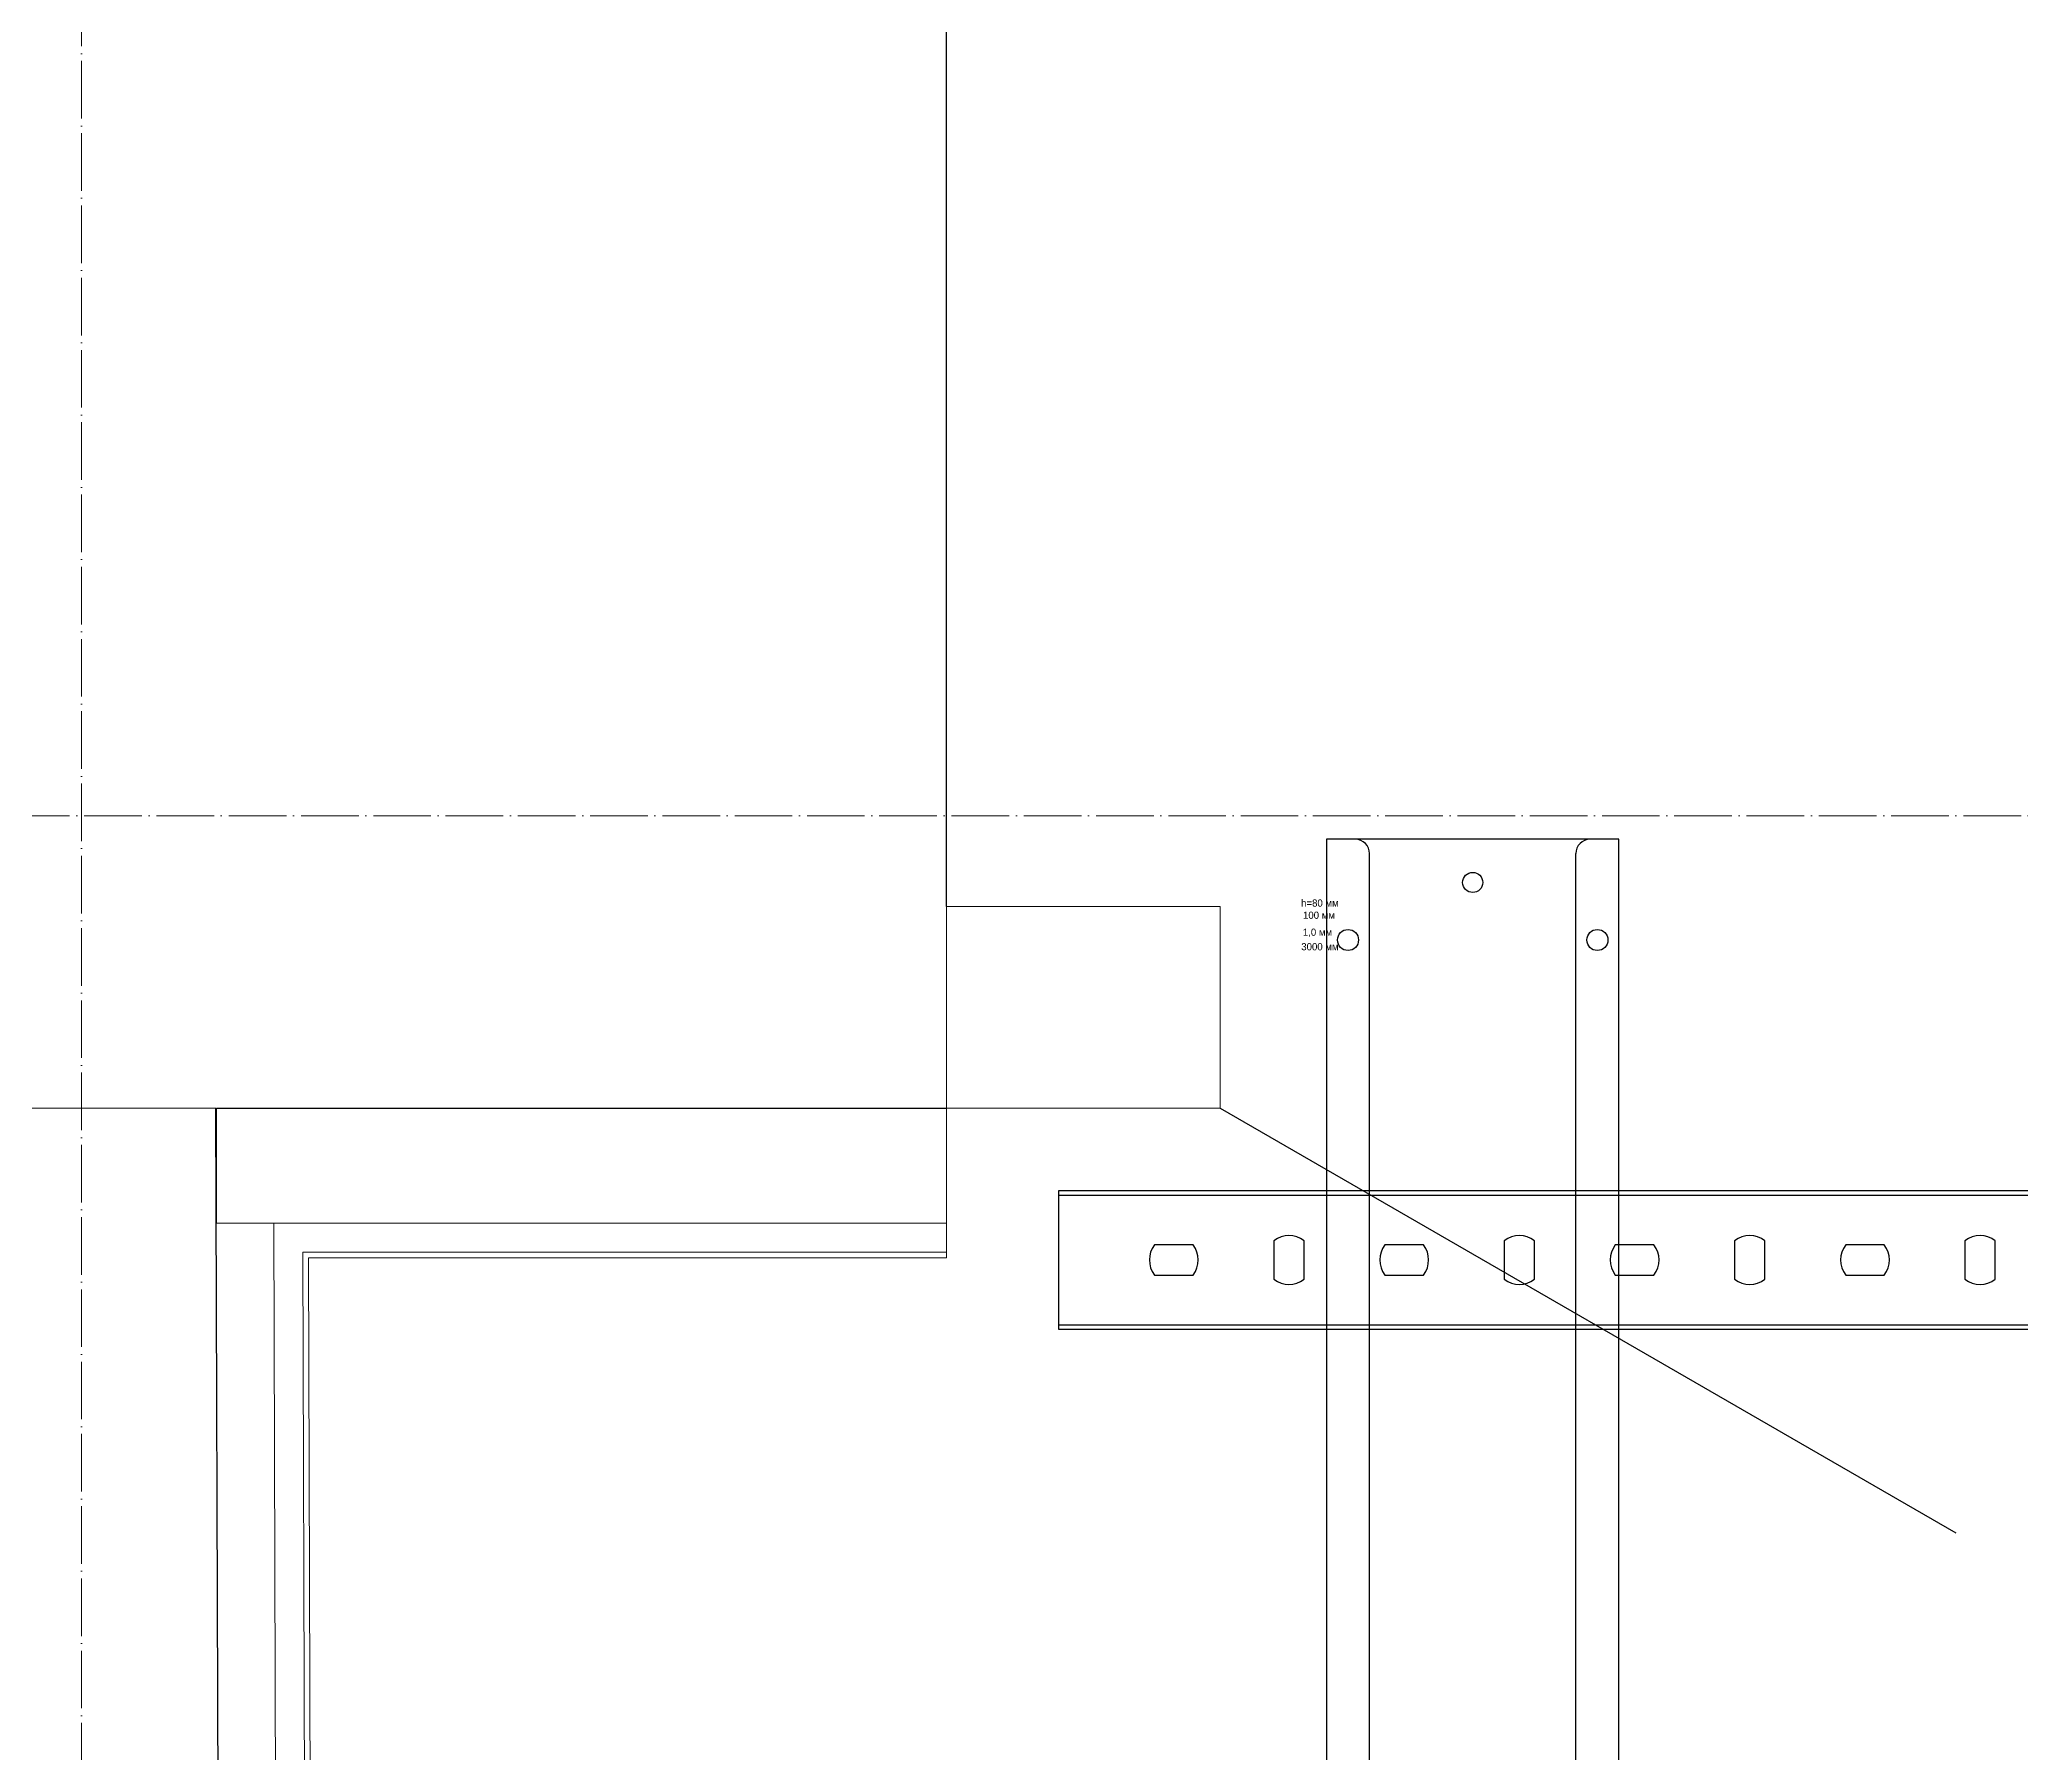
# Model space of a CAD drawing. Header units: millimetres. Extents: x -42533 to 645315, y 3457 to 82611.
# Drawn here: x 150325 to 151013, y 67715 to 68310 of the extents above; entities that cross this region are included whole.
import ezdxf
from ezdxf.enums import TextEntityAlignment as Align

# ---------------------------------------------------------------- set-up
doc = ezdxf.new("R2018")
doc.units = ezdxf.units.MM
doc.linetypes.add('ADSK_Линия сетки', pattern=[25, 20, -2.5, 0, -2.5])
for name, color, linetype, lineweight in [('Двери', 7, 'Continuous', 9), ('Оси', 253, 'Continuous', 9), ('Стены несущие', 7, 'Continuous', 30), ('Стены отделка', 7, 'Continuous', 30), ('Стены штриховка', 7, 'Continuous', 9), ('ШТРИХОВКА', 252, 'Continuous', 15)]:
    doc.layers.add(name, color=color, linetype=linetype, lineweight=lineweight)
doc.layers.add('ЭОМ_Лотки рабочие', color=5, linetype='Continuous')
doc.styles.get("Standard").update_dxf_attribs({"font": 'arial.ttf'})

# ---------------------------------------------------------------- blocks, each defined once
blk = doc.blocks.new('План 2 этажа')
at = {"layer": 'Двери', "color": 8}
for p, q in [((1081.357, 36852.192), (986.357, 36852.192)), ((986.357, 36852.192), (986.357, 36782.192)), ((1081.357, 36782.192), (1081.357, 36852.192)), ((986.357, 36782.192), (1081.357, 36782.192))]:
    blk.add_line(p, q, dxfattribs=at)
at = {"layer": 'Двери', "color": 8, "lineweight": 30}
blk.add_line((1081.357, 36782.192), (1336.835, 36634.692), dxfattribs=at)
at = {"layer": 'Оси', "color": 8, "linetype": 'ADSK_Линия сетки'}
for p, q in [((685.923, -4690.674), (685.923, 44561.698)), ((-9428.371, 36883.7), (56691.21, 36883.7))]:
    blk.add_line(p, q, dxfattribs=at)
at = {"layer": 'Стены несущие', "color": 8}
for p, q in [((986.357, 36852.192), (986.357, 37162.192)), ((736.481, 35509.907), (732.679, 36782.192)), ((732.798, 36782.192), (986.357, 36782.192))]:
    blk.add_line(p, q, dxfattribs=at)
at = {"layer": 'Стены отделка', "color": 8, "lineweight": 9}
for p, q in [((732.798, 36782.192), (732.798, 36742.192)), ((986.357, 36730.192), (986.357, 36782.192)), ((752.798, 36742.252), (732.798, 36742.192)), ((732.798, 36742.192), (762.798, 36742.192)), ((752.798, 36742.252), (756.481, 35509.967)), ((768.481, 35510.003), (764.834, 36730.192)), ((764.834, 36730.192), (986.357, 36730.192))]:
    blk.add_line(p, q, dxfattribs=at)
at = {"layer": 'Стены штриховка', "color": 8}
for p, q in [((732.679, 36782.192), (292.677, 36782.192)), ((986.357, 36742.192), (762.798, 36742.192)), ((766.481, 35509.997), (762.828, 36732.192)), ((762.828, 36732.192), (986.357, 36732.192))]:
    blk.add_line(p, q, dxfattribs=at)
blk = doc.blocks.new('*U375')
at = {"color": 0, "linetype": 'Continuous', "lineweight": 25}
for p, q in [((-35.79, -17084.83), (-35.8, -5)), ((35.81, -17084.83), (35.8, -5))]:
    blk.add_line(p, q, dxfattribs=at)
blk.add_lwpolyline([(50.81, -17084.83), (50.8, 0), (-50.8, 0), (-50.79, -17084.83)], close=True, dxfattribs=at)
at = {"color": 0, "linetype": 'ByBlock', "lineweight": -2}
blk.add_circle((0, -15), 3.5, dxfattribs=at)
at = {"color": 0, "linetype": 'Continuous', "lineweight": 25}
for centre, radius in [((0, -15), 3.5), ((-43.3, -35), 3.65), ((43.3, -35), 3.65)]:
    blk.add_circle(centre, radius, dxfattribs=at)
for centre, start, end in [((-40.8, -5), 0, 90), ((40.8, -5), 90, 180)]:
    blk.add_arc(centre, 5, start, end, dxfattribs=at)
at = {"color": 0, "flags": 9}
for tag, p in [('АРТИКУЛ', (-59.7, -11.85)), ('НАИМЕНОВАНИЕ', (-59.12, -7.02)), ('ПРИМЕЧАНИЕ', (-58.82, -17.26))]:
    blk.add_attdef(tag, text='', height=2.5, dxfattribs=at).set_placement(p, align=Align.TOP_LEFT)
at = {"color": 0, "lineweight": 30, "flags": 104}
for tag, p in [('ВЫСОТА', (-59.61, -20.92)), ('ШИРИНА', (-58.94, -25.15)), ('ТОЛЩИНА', (-58.99, -31.04)), ('ДЛИНА', (-59.54, -36.09))]:
    blk.add_attdef(tag, text='', height=2.5, dxfattribs=at).set_placement(p, align=Align.TOP_LEFT)
blk = doc.blocks.new('*U45')
at = {"color": 0, "linetype": 'ByBlock', "lineweight": -2}
for points in [[(24, -700), (24, 0), (-24, 0), (-24, -700)], [(-22.5, -700), (-22.5, 0)], [(22.5, -700), (22.5, 0)], [(-24, -700), (24, -700)]]:
    blk.add_lwpolyline(points, dxfattribs=at)
at = {"color": 254, "transparency": 33554483}
blk.add_lwpolyline([(0, 0.66), (0, -2.16)], dxfattribs=at)
at = {"color": 0, "linetype": 'ByBlock', "lineweight": -2}
for points in [[(-5.25, -13.32), (-5.25, -26.68, 0.345739), (5.25, -26.68), (5.25, -13.32, 0.345739)], [(-6.68, -54.75, 0.345739), (-6.68, -65.25), (6.68, -65.25, 0.345739), (6.68, -54.75)], [(-5.25, -93.32), (-5.25, -106.68, 0.345739), (5.25, -106.68), (5.25, -93.32, 0.345739)], [(-6.68, -134.75, 0.345739), (-6.68, -145.25), (6.68, -145.25, 0.345739), (6.68, -134.75)], [(-5.25, -173.32), (-5.25, -186.68, 0.345739), (5.25, -186.68), (5.25, -173.32, 0.345739)], [(-6.68, -214.75, 0.345739), (-6.68, -225.25), (6.68, -225.25, 0.345739), (6.68, -214.75)], [(-5.25, -253.32), (-5.25, -266.68, 0.345739), (5.25, -266.68), (5.25, -253.32, 0.345739)], [(-6.68, -294.75, 0.345739), (-6.68, -305.25), (6.68, -305.25, 0.345739), (6.68, -294.75)], [(-5.25, -333.32), (-5.25, -346.68, 0.345739), (5.25, -346.68), (5.25, -333.32, 0.345739)], [(-6.68, -374.75, 0.345739), (-6.68, -385.25), (6.68, -385.25, 0.345739), (6.68, -374.75)], [(-5.25, -413.32), (-5.25, -426.68, 0.345739), (5.25, -426.68), (5.25, -413.32, 0.345739)], [(-6.68, -454.75, 0.345739), (-6.68, -465.25), (6.68, -465.25, 0.345739), (6.68, -454.75)], [(-5.25, -493.32), (-5.25, -506.68, 0.345739), (5.25, -506.68), (5.25, -493.32, 0.345739)], [(-6.68, -534.75, 0.345739), (-6.68, -545.25), (6.68, -545.25, 0.345739), (6.68, -534.75)], [(-5.25, -573.32), (-5.25, -586.68, 0.345739), (5.25, -586.68), (5.25, -573.32, 0.345739)], [(-6.68, -614.75, 0.345739), (-6.68, -625.25), (6.68, -625.25, 0.345739), (6.68, -614.75)], [(-5.25, -653.32), (-5.25, -666.68, 0.345739), (5.25, -666.68), (5.25, -653.32, 0.345739)]]:
    blk.add_lwpolyline(points, format="xyb", close=True, dxfattribs=at)
at = {"flags": 9}
for tag, p in [('НАИМЕНОВАНИЕ', (-58.16, -19.4)), ('АРТИКУЛ', (-58.87, -24.46)), ('ПРИМЕЧАНИЕ', (-58.33, -30.8))]:
    blk.add_attdef(tag, p, '', height=2.5, dxfattribs=at)
at = {"lineweight": 30, "flags": 104}
blk.add_attdef('ДЛИНА', text='', height=2.5, dxfattribs=at).set_placement((-57.72, -34.59), align=Align.TOP_LEFT)

msp = doc.modelspace()

# ---------------------------------------------------------------- block references
at = {"layer": 'ШТРИХОВКА'}
msp.add_blockref('План 2 этажа', (149653.36, 31156.76), dxfattribs=at)

# ---------------------------------------------------------------- next in the draw order: block references
at = {"layer": 'ЭОМ_Лотки рабочие'}
ref = msp.add_blockref('*U375', (150822.47, 68032.36), dxfattribs=at)
lines = msp.add_mtext('3000 мм', dxfattribs={"layer": '0', "color": 0, "insert": (150762.93, 67996.28), "char_height": 2.5, "attachment_point": 1})
ref.add_attrib('ДЛИНА', '', (150762.93, 67996.28), dxfattribs={"flags": 104}).embed_mtext(lines)
lines = msp.add_mtext('1,0 мм', dxfattribs={"layer": '0', "color": 0, "insert": (150763.48, 68001.32), "char_height": 2.5, "attachment_point": 1})
ref.add_attrib('ТОЛЩИНА', '', (150763.48, 68001.32), dxfattribs={"flags": 104}).embed_mtext(lines)
lines = msp.add_mtext('h=80 мм', dxfattribs={"layer": '0', "color": 0, "insert": (150762.87, 68011.45), "char_height": 2.5, "attachment_point": 1})
ref.add_attrib('ВЫСОТА', '', (150762.87, 68011.45), dxfattribs={"flags": 104}).embed_mtext(lines)
lines = msp.add_mtext('100 мм', dxfattribs={"layer": '0', "color": 0, "insert": (150763.53, 68007.22), "char_height": 2.5, "attachment_point": 1})
ref.add_attrib('ШИРИНА', '', (150763.53, 68007.22), dxfattribs={"flags": 104}).embed_mtext(lines)
ref = msp.add_blockref('*U45', (151378.67, 67886.21), dxfattribs=dict(at, rotation=270))
lines = msp.add_mtext('700 мм', dxfattribs={"layer": '0', "insert": (151344.08, 67943.93), "char_height": 2.5, "attachment_point": 1, "rotation": 270})
ref.add_attrib('ДЛИНА', '', (151344.08, 67943.93), dxfattribs={"flags": 2}).embed_mtext(lines)

doc.saveas('drawing.dxf')
